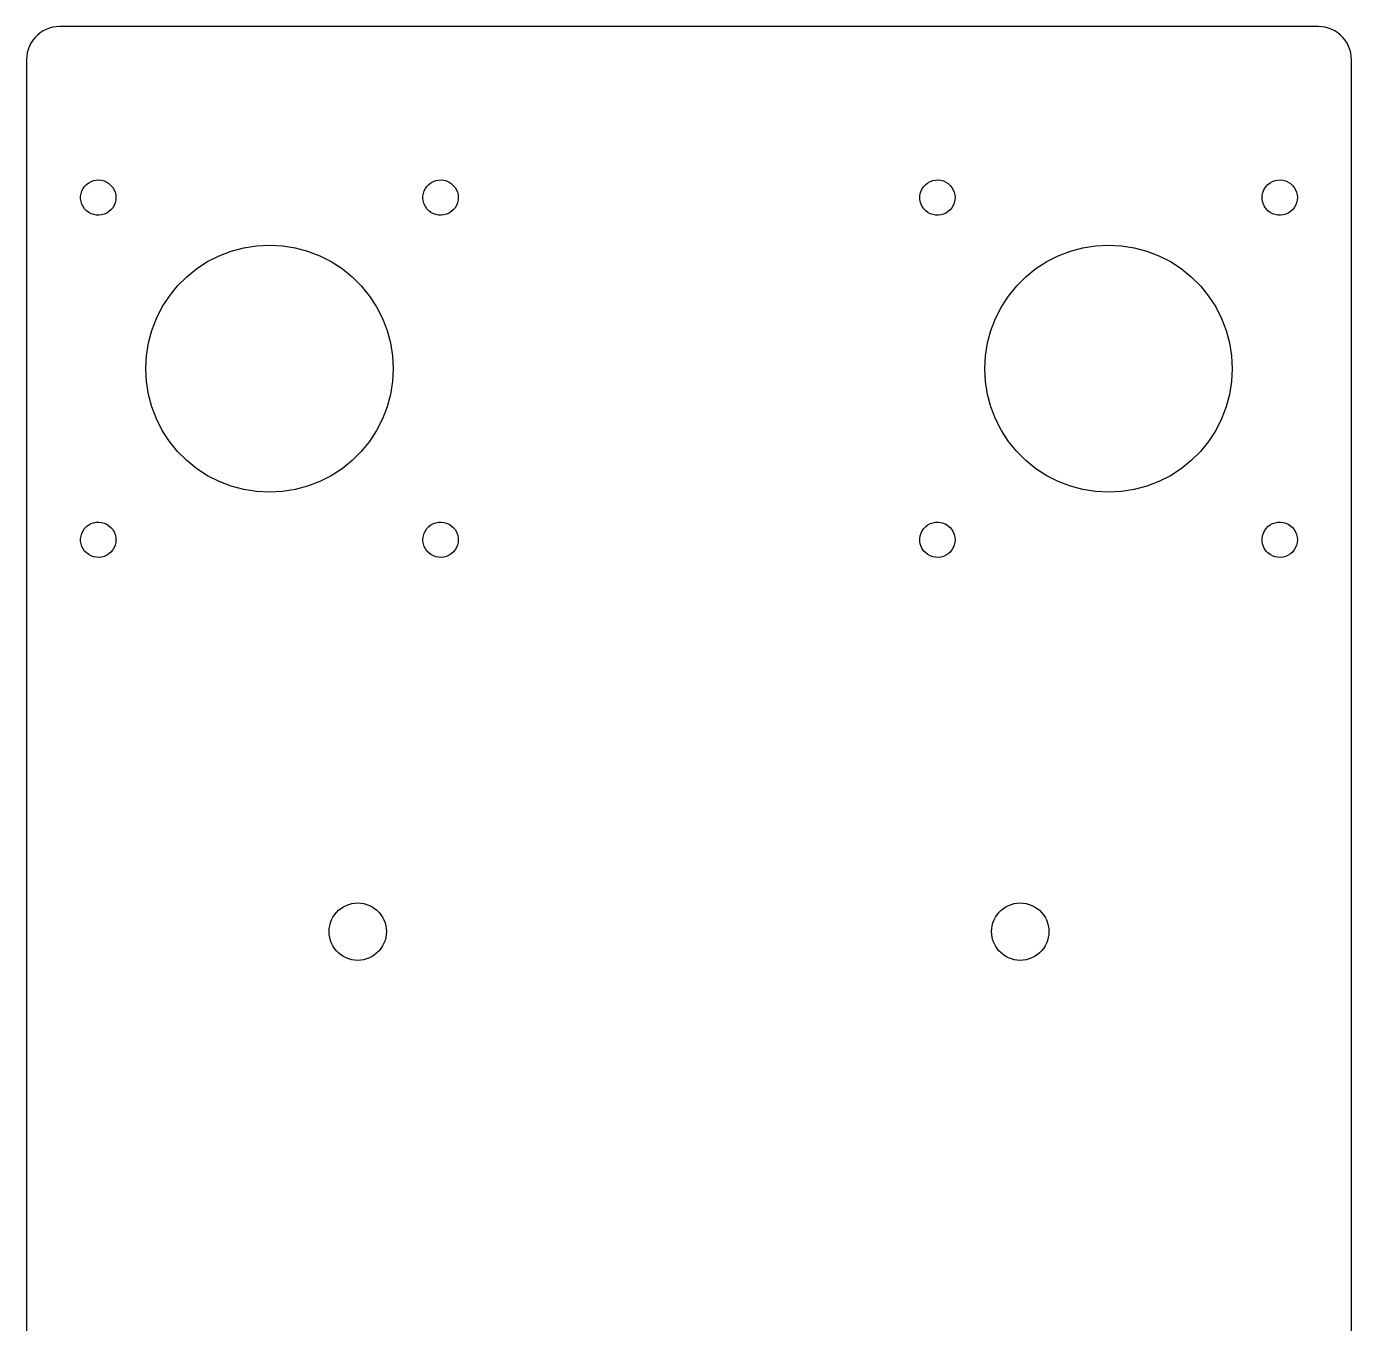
# Model space of a CAD drawing. Header units: metres. Extents: x -60 to 60, y -120 to 120.
# Drawn here: x -60 to 60, y 2.5 to 120 of the extents above; entities that cross this region are included whole.
import ezdxf

# ---------------------------------------------------------------- set-up
doc = ezdxf.new("R2010")
doc.units = ezdxf.units.M

msp = doc.modelspace()

# ---------------------------------------------------------------- linework, layer by layer
for p, q in [((-57, 120), (-57.3136, 119.984)), ((57, 120), (-57, 120)), ((57.3136, 119.984), (57, 120)), ((-59.2294, 119.007), (-59.427, 118.763)), ((-59.0074, 119.229), (-59.2294, 119.007)), ((-58.7634, 119.427), (-59.0074, 119.229)), ((-58.5, 119.598), (-58.7634, 119.427)), ((-58.2202, 119.741), (-58.5, 119.598)), ((-57.927, 119.853), (-58.2202, 119.741)), ((-57.6237, 119.934), (-57.927, 119.853)), ((-57.3136, 119.984), (-57.6237, 119.934)), ((57.6237, 119.934), (57.3136, 119.984)), ((57.927, 119.853), (57.6237, 119.934)), ((58.2202, 119.741), (57.927, 119.853)), ((58.5, 119.598), (58.2202, 119.741)), ((58.7634, 119.427), (58.5, 119.598)), ((59.0074, 119.229), (58.7634, 119.427)), ((59.2294, 119.007), (59.0074, 119.229)), ((59.427, 118.763), (59.2294, 119.007)), ((-59.9344, 117.624), (-59.9836, 117.314)), ((-59.8532, 117.927), (-59.9344, 117.624)), ((-59.7406, 118.22), (-59.8532, 117.927)), ((-59.5981, 118.5), (-59.7406, 118.22)), ((-59.427, 118.763), (-59.5981, 118.5)), ((59.5981, 118.5), (59.427, 118.763)), ((59.7406, 118.22), (59.5981, 118.5)), ((59.8532, 117.927), (59.7406, 118.22)), ((59.9344, 117.624), (59.8532, 117.927)), ((59.9836, 117.314), (59.9344, 117.624)), ((-59.9836, 117.314), (-60, 117)), ((-60, 117), (-60, -117)), ((60, 117), (59.9836, 117.314)), ((60, -117), (60, 117)), ((-54.7344, 105.518), (-54.5645, 105.694)), ((-54.5645, 105.694), (-54.3697, 105.843)), ((-54.3697, 105.843), (-54.1545, 105.96)), ((-54.1545, 105.96), (-53.924, 106.043)), ((-53.924, 106.043), (-53.6835, 106.089)), ((-53.6835, 106.089), (-53.4387, 106.099)), ((-53.4387, 106.099), (-53.1954, 106.071)), ((-53.1954, 106.071), (-52.9592, 106.006)), ((-52.9592, 106.006), (-52.7356, 105.906)), ((-52.7356, 105.906), (-52.53, 105.772)), ((-52.53, 105.772), (-52.3472, 105.609)), ((-52.3472, 105.609), (-52.1913, 105.421)), ((-23.7344, 105.518), (-23.5645, 105.694)), ((-23.5645, 105.694), (-23.3697, 105.843)), ((-23.3697, 105.843), (-23.1545, 105.96)), ((-23.1545, 105.96), (-22.924, 106.043)), ((-22.924, 106.043), (-22.6835, 106.089)), ((-22.6835, 106.089), (-22.4387, 106.099)), ((-22.4387, 106.099), (-22.1954, 106.071)), ((-22.1954, 106.071), (-21.9592, 106.006)), ((-21.9592, 106.006), (-21.7357, 105.906)), ((-21.7357, 105.906), (-21.53, 105.772)), ((-21.53, 105.772), (-21.3472, 105.609)), ((-21.3472, 105.609), (-21.1913, 105.421)), ((21.2656, 105.518), (21.4355, 105.694)), ((21.4355, 105.694), (21.6303, 105.843)), ((21.6303, 105.843), (21.8455, 105.96)), ((21.8455, 105.96), (22.076, 106.043)), ((22.076, 106.043), (22.3165, 106.089)), ((22.3165, 106.089), (22.5613, 106.099)), ((22.5613, 106.099), (22.8046, 106.071)), ((22.8046, 106.071), (23.0408, 106.006)), ((23.0408, 106.006), (23.2644, 105.906)), ((23.2644, 105.906), (23.47, 105.772)), ((23.47, 105.772), (23.6528, 105.609)), ((23.6528, 105.609), (23.8087, 105.421)), ((52.2656, 105.518), (52.4355, 105.694)), ((52.4355, 105.694), (52.6303, 105.843)), ((52.6303, 105.843), (52.8455, 105.96)), ((52.8455, 105.96), (53.076, 106.043)), ((53.076, 106.043), (53.3165, 106.089)), ((53.3165, 106.089), (53.5613, 106.099)), ((53.5613, 106.099), (53.8046, 106.071)), ((53.8046, 106.071), (54.0408, 106.006)), ((54.0408, 106.006), (54.2643, 105.906)), ((54.2643, 105.906), (54.47, 105.772)), ((54.47, 105.772), (54.6528, 105.609)), ((54.6528, 105.609), (54.8087, 105.421)), ((-55.0953, 104.622), (-55.0579, 104.865)), ((-55.0953, 104.378), (-55.0953, 104.622)), ((-55.0579, 104.865), (-54.984, 105.098)), ((-54.984, 105.098), (-54.8753, 105.318)), ((-54.8753, 105.318), (-54.7344, 105.518)), ((-52.1913, 105.421), (-52.0661, 105.21)), ((-52.0661, 105.21), (-51.9746, 104.983)), ((-51.9746, 104.983), (-51.9187, 104.744)), ((-51.9187, 104.744), (-51.9, 104.5)), ((-51.9, 104.5), (-51.9187, 104.256)), ((-24.0953, 104.622), (-24.0579, 104.865)), ((-24.0953, 104.378), (-24.0953, 104.622)), ((-24.0579, 104.865), (-23.984, 105.098)), ((-23.984, 105.098), (-23.8753, 105.318)), ((-23.8753, 105.318), (-23.7344, 105.518)), ((-21.1913, 105.421), (-21.0661, 105.21)), ((-21.0661, 105.21), (-20.9746, 104.983)), ((-20.9746, 104.983), (-20.9188, 104.744)), ((-20.9188, 104.744), (-20.9, 104.5)), ((-20.9, 104.5), (-20.9188, 104.256)), ((20.9047, 104.622), (20.9421, 104.865)), ((20.9047, 104.378), (20.9047, 104.622)), ((20.9421, 104.865), (21.016, 105.098)), ((21.016, 105.098), (21.1247, 105.318)), ((21.1247, 105.318), (21.2656, 105.518)), ((23.8087, 105.421), (23.9339, 105.21)), ((23.9339, 105.21), (24.0254, 104.983)), ((24.0254, 104.983), (24.0813, 104.744)), ((24.0813, 104.744), (24.1, 104.5)), ((24.1, 104.5), (24.0813, 104.256)), ((51.9047, 104.622), (51.9421, 104.865)), ((51.9047, 104.378), (51.9047, 104.622)), ((51.9421, 104.865), (52.016, 105.098)), ((52.016, 105.098), (52.1247, 105.318)), ((52.1247, 105.318), (52.2656, 105.518)), ((54.8087, 105.421), (54.9339, 105.21)), ((54.9339, 105.21), (55.0254, 104.983)), ((55.0254, 104.983), (55.0812, 104.744)), ((55.0812, 104.744), (55.1, 104.5)), ((55.1, 104.5), (55.0812, 104.256)), ((-55.0579, 104.135), (-55.0953, 104.378)), ((-54.984, 103.902), (-55.0579, 104.135)), ((-54.8753, 103.682), (-54.984, 103.902)), ((-54.7344, 103.482), (-54.8753, 103.682)), ((-54.5645, 103.306), (-54.7344, 103.482)), ((-54.3697, 103.157), (-54.5645, 103.306)), ((-52.53, 103.228), (-52.7356, 103.094)), ((-52.3472, 103.391), (-52.53, 103.228)), ((-52.1913, 103.579), (-52.3472, 103.391)), ((-52.0661, 103.79), (-52.1913, 103.579)), ((-51.9746, 104.017), (-52.0661, 103.79)), ((-51.9187, 104.256), (-51.9746, 104.017)), ((-24.0579, 104.135), (-24.0953, 104.378)), ((-23.984, 103.902), (-24.0579, 104.135)), ((-23.8753, 103.682), (-23.984, 103.902)), ((-23.7344, 103.482), (-23.8753, 103.682)), ((-23.5645, 103.306), (-23.7344, 103.482)), ((-23.3697, 103.157), (-23.5645, 103.306)), ((-21.53, 103.228), (-21.7357, 103.094)), ((-21.3472, 103.391), (-21.53, 103.228)), ((-21.1913, 103.579), (-21.3472, 103.391)), ((-21.0661, 103.79), (-21.1913, 103.579)), ((-20.9746, 104.017), (-21.0661, 103.79)), ((-20.9188, 104.256), (-20.9746, 104.017)), ((20.9421, 104.135), (20.9047, 104.378)), ((21.016, 103.902), (20.9421, 104.135)), ((21.1247, 103.682), (21.016, 103.902)), ((21.2656, 103.482), (21.1247, 103.682)), ((21.4355, 103.306), (21.2656, 103.482)), ((21.6303, 103.157), (21.4355, 103.306)), ((23.47, 103.228), (23.2644, 103.094)), ((23.6528, 103.391), (23.47, 103.228)), ((23.8087, 103.579), (23.6528, 103.391)), ((23.9339, 103.79), (23.8087, 103.579)), ((24.0254, 104.017), (23.9339, 103.79)), ((24.0813, 104.256), (24.0254, 104.017)), ((51.9421, 104.135), (51.9047, 104.378)), ((52.016, 103.902), (51.9421, 104.135)), ((52.1247, 103.682), (52.016, 103.902)), ((52.2656, 103.482), (52.1247, 103.682)), ((52.4355, 103.306), (52.2656, 103.482)), ((52.6303, 103.157), (52.4355, 103.306)), ((54.47, 103.228), (54.2643, 103.094)), ((54.6528, 103.391), (54.47, 103.228)), ((54.8087, 103.579), (54.6528, 103.391)), ((54.9339, 103.79), (54.8087, 103.579)), ((55.0254, 104.017), (54.9339, 103.79)), ((55.0812, 104.256), (55.0254, 104.017)), ((-54.1545, 103.04), (-54.3697, 103.157)), ((-53.924, 102.957), (-54.1545, 103.04)), ((-53.6835, 102.911), (-53.924, 102.957)), ((-53.4387, 102.901), (-53.6835, 102.911)), ((-53.1954, 102.929), (-53.4387, 102.901)), ((-52.9592, 102.994), (-53.1954, 102.929)), ((-52.7356, 103.094), (-52.9592, 102.994)), ((-23.1545, 103.04), (-23.3697, 103.157)), ((-22.924, 102.957), (-23.1545, 103.04)), ((-22.6835, 102.911), (-22.924, 102.957)), ((-22.4387, 102.901), (-22.6835, 102.911)), ((-22.1954, 102.929), (-22.4387, 102.901)), ((-21.9592, 102.994), (-22.1954, 102.929)), ((-21.7357, 103.094), (-21.9592, 102.994)), ((21.8455, 103.04), (21.6303, 103.157)), ((22.076, 102.957), (21.8455, 103.04)), ((22.3165, 102.911), (22.076, 102.957)), ((22.5613, 102.901), (22.3165, 102.911)), ((22.8046, 102.929), (22.5613, 102.901)), ((23.0408, 102.994), (22.8046, 102.929)), ((23.2644, 103.094), (23.0408, 102.994)), ((52.8455, 103.04), (52.6303, 103.157)), ((53.076, 102.957), (52.8455, 103.04)), ((53.3165, 102.911), (53.076, 102.957)), ((53.5613, 102.901), (53.3165, 102.911)), ((53.8046, 102.929), (53.5613, 102.901)), ((54.0408, 102.994), (53.8046, 102.929)), ((54.2643, 103.094), (54.0408, 102.994)), ((-42.5554, 99.2317), (-41.461, 99.6518)), ((-41.461, 99.6518), (-40.3286, 99.9552)), ((-40.3286, 99.9552), (-39.1707, 100.139)), ((-39.1707, 100.139), (-38, 100.2)), ((-38, 100.2), (-36.8293, 100.139)), ((-36.8293, 100.139), (-35.6714, 99.9552)), ((-35.6714, 99.9552), (-34.539, 99.6518)), ((-34.539, 99.6518), (-33.4445, 99.2317)), ((33.4445, 99.2317), (34.539, 99.6518)), ((34.539, 99.6518), (35.6714, 99.9552)), ((35.6714, 99.9552), (36.8293, 100.139)), ((36.8293, 100.139), (38, 100.2)), ((38, 100.2), (39.1707, 100.139)), ((39.1707, 100.139), (40.3286, 99.9552)), ((40.3286, 99.9552), (41.461, 99.6518)), ((41.461, 99.6518), (42.5554, 99.2317)), ((-44.5832, 98.061), (-43.6, 98.6995)), ((-43.6, 98.6995), (-42.5554, 99.2317)), ((-33.4445, 99.2317), (-32.4, 98.6995)), ((-32.4, 98.6995), (-31.4168, 98.061)), ((31.4168, 98.061), (32.4, 98.6995)), ((32.4, 98.6995), (33.4445, 99.2317)), ((42.5554, 99.2317), (43.6, 98.6995)), ((43.6, 98.6995), (44.5832, 98.061)), ((-46.3232, 96.4943), (-45.4943, 97.3232)), ((-45.4943, 97.3232), (-44.5832, 98.061)), ((-31.4168, 98.061), (-30.5057, 97.3232)), ((-30.5057, 97.3232), (-29.6768, 96.4943)), ((29.6768, 96.4943), (30.5057, 97.3232)), ((30.5057, 97.3232), (31.4168, 98.061)), ((44.5832, 98.061), (45.4943, 97.3232)), ((45.4943, 97.3232), (46.3232, 96.4943)), ((-47.061, 95.5832), (-46.3232, 96.4943)), ((-29.6768, 96.4943), (-28.939, 95.5832)), ((28.939, 95.5832), (29.6768, 96.4943)), ((46.3232, 96.4943), (47.061, 95.5832)), ((-47.6995, 94.6), (-47.061, 95.5832)), ((-28.939, 95.5832), (-28.3005, 94.6)), ((28.3005, 94.6), (28.939, 95.5832)), ((47.061, 95.5832), (47.6995, 94.6)), ((-48.2317, 93.5554), (-47.6995, 94.6)), ((-28.3005, 94.6), (-27.7683, 93.5554)), ((27.7683, 93.5554), (28.3005, 94.6)), ((47.6995, 94.6), (48.2317, 93.5554)), ((-48.9552, 91.3286), (-48.6518, 92.461)), ((-48.6518, 92.461), (-48.2317, 93.5554)), ((-27.7683, 93.5554), (-27.3482, 92.461)), ((-27.3482, 92.461), (-27.0447, 91.3286)), ((27.0447, 91.3286), (27.3482, 92.461)), ((27.3482, 92.461), (27.7683, 93.5554)), ((48.2317, 93.5554), (48.6518, 92.461)), ((48.6518, 92.461), (48.9552, 91.3286)), ((-49.1386, 90.1707), (-48.9552, 91.3286)), ((-27.0447, 91.3286), (-26.8613, 90.1707)), ((26.8613, 90.1707), (27.0447, 91.3286)), ((48.9552, 91.3286), (49.1386, 90.1707)), ((-49.2, 89), (-49.1386, 90.1707)), ((-26.8613, 90.1707), (-26.8, 89)), ((26.8, 89), (26.8613, 90.1707)), ((49.1386, 90.1707), (49.2, 89)), ((-49.1386, 87.8293), (-49.2, 89)), ((-26.8, 89), (-26.8613, 87.8293)), ((26.8613, 87.8293), (26.8, 89)), ((49.2, 89), (49.1386, 87.8293)), ((-48.9552, 86.6714), (-49.1386, 87.8293)), ((-26.8613, 87.8293), (-27.0447, 86.6714)), ((27.0447, 86.6714), (26.8613, 87.8293)), ((49.1386, 87.8293), (48.9552, 86.6714)), ((-48.6518, 85.539), (-48.9552, 86.6714)), ((-27.0447, 86.6714), (-27.3482, 85.539)), ((27.3482, 85.539), (27.0447, 86.6714)), ((48.9552, 86.6714), (48.6518, 85.539)), ((-48.2317, 84.4445), (-48.6518, 85.539)), ((-27.3482, 85.539), (-27.7683, 84.4445)), ((27.7683, 84.4445), (27.3482, 85.539)), ((48.6518, 85.539), (48.2317, 84.4445)), ((-47.6995, 83.4), (-48.2317, 84.4445)), ((-27.7683, 84.4445), (-28.3005, 83.4)), ((28.3005, 83.4), (27.7683, 84.4445)), ((48.2317, 84.4445), (47.6995, 83.4)), ((-47.061, 82.4168), (-47.6995, 83.4)), ((-28.3005, 83.4), (-28.939, 82.4168)), ((28.939, 82.4168), (28.3005, 83.4)), ((47.6995, 83.4), (47.061, 82.4168)), ((-46.3232, 81.5057), (-47.061, 82.4168)), ((-28.939, 82.4168), (-29.6768, 81.5057)), ((29.6768, 81.5057), (28.939, 82.4168)), ((47.061, 82.4168), (46.3232, 81.5057)), ((-45.4943, 80.6768), (-46.3232, 81.5057)), ((-44.5832, 79.939), (-45.4943, 80.6768)), ((-30.5057, 80.6768), (-31.4168, 79.939)), ((-29.6768, 81.5057), (-30.5057, 80.6768)), ((30.5057, 80.6768), (29.6768, 81.5057)), ((31.4168, 79.939), (30.5057, 80.6768)), ((45.4943, 80.6768), (44.5832, 79.939)), ((46.3232, 81.5057), (45.4943, 80.6768)), ((-43.6, 79.3005), (-44.5832, 79.939)), ((-42.5554, 78.7683), (-43.6, 79.3005)), ((-32.4, 79.3005), (-33.4445, 78.7683)), ((-31.4168, 79.939), (-32.4, 79.3005)), ((32.4, 79.3005), (31.4168, 79.939)), ((33.4445, 78.7683), (32.4, 79.3005)), ((43.6, 79.3005), (42.5554, 78.7683)), ((44.5832, 79.939), (43.6, 79.3005)), ((-41.461, 78.3482), (-42.5554, 78.7683)), ((-40.3286, 78.0447), (-41.461, 78.3482)), ((-39.1707, 77.8613), (-40.3286, 78.0447)), ((-35.6714, 78.0447), (-36.8293, 77.8613)), ((-34.539, 78.3482), (-35.6714, 78.0447)), ((-33.4445, 78.7683), (-34.539, 78.3482)), ((34.539, 78.3482), (33.4445, 78.7683)), ((35.6714, 78.0447), (34.539, 78.3482)), ((36.8293, 77.8613), (35.6714, 78.0447)), ((40.3286, 78.0447), (39.1707, 77.8613)), ((41.461, 78.3482), (40.3286, 78.0447)), ((42.5554, 78.7683), (41.461, 78.3482)), ((-38, 77.8), (-39.1707, 77.8613)), ((-36.8293, 77.8613), (-38, 77.8)), ((38, 77.8), (36.8293, 77.8613)), ((39.1707, 77.8613), (38, 77.8)), ((-54.8753, 74.3176), (-54.7344, 74.518)), ((-54.7344, 74.518), (-54.5645, 74.6945)), ((-54.5645, 74.6945), (-54.3697, 74.843)), ((-54.3697, 74.843), (-54.1545, 74.96)), ((-54.1545, 74.96), (-53.924, 75.0428)), ((-53.924, 75.0428), (-53.6835, 75.0894)), ((-53.6835, 75.0894), (-53.4387, 75.0988)), ((-53.4387, 75.0988), (-53.1954, 75.0707)), ((-53.1954, 75.0707), (-52.9592, 75.0058)), ((-52.9592, 75.0058), (-52.7356, 74.9056)), ((-52.7356, 74.9056), (-52.53, 74.7725)), ((-52.53, 74.7725), (-52.3472, 74.6095)), ((-52.3472, 74.6095), (-52.1913, 74.4205)), ((-52.1913, 74.4205), (-52.0661, 74.21)), ((-23.8753, 74.3176), (-23.7344, 74.518)), ((-23.7344, 74.518), (-23.5645, 74.6945)), ((-23.5645, 74.6945), (-23.3697, 74.843)), ((-23.3697, 74.843), (-23.1545, 74.96)), ((-23.1545, 74.96), (-22.924, 75.0428)), ((-22.924, 75.0428), (-22.6835, 75.0894)), ((-22.6835, 75.0894), (-22.4387, 75.0988)), ((-22.4387, 75.0988), (-22.1954, 75.0707)), ((-22.1954, 75.0707), (-21.9592, 75.0058)), ((-21.9592, 75.0058), (-21.7357, 74.9056)), ((-21.7357, 74.9056), (-21.53, 74.7725)), ((-21.53, 74.7725), (-21.3472, 74.6095)), ((-21.3472, 74.6095), (-21.1913, 74.4205)), ((-21.1913, 74.4205), (-21.0661, 74.21)), ((21.1247, 74.3176), (21.2656, 74.518)), ((21.2656, 74.518), (21.4355, 74.6945)), ((21.4355, 74.6945), (21.6303, 74.843)), ((21.6303, 74.843), (21.8455, 74.96)), ((21.8455, 74.96), (22.076, 75.0428)), ((22.076, 75.0428), (22.3165, 75.0894)), ((22.3165, 75.0894), (22.5613, 75.0988)), ((22.5613, 75.0988), (22.8046, 75.0707)), ((22.8046, 75.0707), (23.0408, 75.0058)), ((23.0408, 75.0058), (23.2644, 74.9056)), ((23.2644, 74.9056), (23.47, 74.7725)), ((23.47, 74.7725), (23.6528, 74.6095)), ((23.6528, 74.6095), (23.8087, 74.4205)), ((23.8087, 74.4205), (23.9339, 74.21)), ((52.1247, 74.3176), (52.2656, 74.518)), ((52.2656, 74.518), (52.4355, 74.6945)), ((52.4355, 74.6945), (52.6303, 74.843)), ((52.6303, 74.843), (52.8455, 74.96)), ((52.8455, 74.96), (53.076, 75.0428)), ((53.076, 75.0428), (53.3165, 75.0894)), ((53.3165, 75.0894), (53.5613, 75.0988)), ((53.5613, 75.0988), (53.8046, 75.0707)), ((53.8046, 75.0707), (54.0408, 75.0058)), ((54.0408, 75.0058), (54.2643, 74.9056)), ((54.2643, 74.9056), (54.47, 74.7725)), ((54.47, 74.7725), (54.6528, 74.6095)), ((54.6528, 74.6095), (54.8087, 74.4205)), ((54.8087, 74.4205), (54.9339, 74.21)), ((-55.0953, 73.6225), (-55.0579, 73.8646)), ((-55.0953, 73.3775), (-55.0953, 73.6225)), ((-55.0579, 73.1354), (-55.0953, 73.3775)), ((-55.0579, 73.8646), (-54.984, 74.0981)), ((-54.984, 74.0981), (-54.8753, 74.3176)), ((-52.0661, 74.21), (-51.9746, 73.9828)), ((-51.9746, 73.9828), (-51.9187, 73.7442)), ((-51.9187, 73.2558), (-51.9746, 73.0173)), ((-51.9187, 73.7442), (-51.9, 73.5)), ((-51.9, 73.5), (-51.9187, 73.2558)), ((-24.0953, 73.6225), (-24.0579, 73.8646)), ((-24.0953, 73.3775), (-24.0953, 73.6225)), ((-24.0579, 73.1354), (-24.0953, 73.3775)), ((-24.0579, 73.8646), (-23.984, 74.0981)), ((-23.984, 74.0981), (-23.8753, 74.3176)), ((-21.0661, 74.21), (-20.9746, 73.9828)), ((-20.9746, 73.9828), (-20.9188, 73.7442)), ((-20.9188, 73.2558), (-20.9746, 73.0173)), ((-20.9188, 73.7442), (-20.9, 73.5)), ((-20.9, 73.5), (-20.9188, 73.2558)), ((20.9047, 73.6225), (20.9421, 73.8646)), ((20.9047, 73.3775), (20.9047, 73.6225)), ((20.9421, 73.1354), (20.9047, 73.3775)), ((20.9421, 73.8646), (21.016, 74.0981)), ((21.016, 74.0981), (21.1247, 74.3176)), ((23.9339, 74.21), (24.0254, 73.9828)), ((24.0254, 73.9828), (24.0813, 73.7442)), ((24.0813, 73.2558), (24.0254, 73.0173)), ((24.0813, 73.7442), (24.1, 73.5)), ((24.1, 73.5), (24.0813, 73.2558)), ((51.9047, 73.6225), (51.9421, 73.8646)), ((51.9047, 73.3775), (51.9047, 73.6225)), ((51.9421, 73.1354), (51.9047, 73.3775)), ((51.9421, 73.8646), (52.016, 74.0981)), ((52.016, 74.0981), (52.1247, 74.3176)), ((54.9339, 74.21), (55.0254, 73.9828)), ((55.0254, 73.9828), (55.0812, 73.7442)), ((55.0812, 73.2558), (55.0254, 73.0173)), ((55.0812, 73.7442), (55.1, 73.5)), ((55.1, 73.5), (55.0812, 73.2558)), ((-54.984, 72.9019), (-55.0579, 73.1354)), ((-54.8753, 72.6824), (-54.984, 72.9019)), ((-54.7344, 72.482), (-54.8753, 72.6824)), ((-54.5645, 72.3055), (-54.7344, 72.482)), ((-54.3697, 72.157), (-54.5645, 72.3055)), ((-54.1545, 72.04), (-54.3697, 72.157)), ((-53.924, 71.9572), (-54.1545, 72.04)), ((-52.7356, 72.0944), (-52.9592, 71.9942)), ((-52.53, 72.2275), (-52.7356, 72.0944)), ((-52.3472, 72.3905), (-52.53, 72.2275)), ((-52.1913, 72.5795), (-52.3472, 72.3905)), ((-52.0661, 72.7901), (-52.1913, 72.5795)), ((-51.9746, 73.0173), (-52.0661, 72.7901)), ((-23.984, 72.9019), (-24.0579, 73.1354)), ((-23.8753, 72.6824), (-23.984, 72.9019)), ((-23.7344, 72.482), (-23.8753, 72.6824)), ((-23.5645, 72.3055), (-23.7344, 72.482)), ((-23.3697, 72.157), (-23.5645, 72.3055)), ((-23.1545, 72.04), (-23.3697, 72.157)), ((-22.924, 71.9572), (-23.1545, 72.04)), ((-21.7357, 72.0944), (-21.9592, 71.9942)), ((-21.53, 72.2275), (-21.7357, 72.0944)), ((-21.3472, 72.3905), (-21.53, 72.2275)), ((-21.1913, 72.5795), (-21.3472, 72.3905)), ((-21.0661, 72.7901), (-21.1913, 72.5795)), ((-20.9746, 73.0173), (-21.0661, 72.7901)), ((21.016, 72.9019), (20.9421, 73.1354)), ((21.1247, 72.6824), (21.016, 72.9019)), ((21.2656, 72.482), (21.1247, 72.6824)), ((21.4355, 72.3055), (21.2656, 72.482)), ((21.6303, 72.157), (21.4355, 72.3055)), ((21.8455, 72.04), (21.6303, 72.157)), ((22.076, 71.9572), (21.8455, 72.04)), ((23.2644, 72.0944), (23.0408, 71.9942)), ((23.47, 72.2275), (23.2644, 72.0944)), ((23.6528, 72.3905), (23.47, 72.2275)), ((23.8087, 72.5795), (23.6528, 72.3905)), ((23.9339, 72.7901), (23.8087, 72.5795)), ((24.0254, 73.0173), (23.9339, 72.7901)), ((52.016, 72.9019), (51.9421, 73.1354)), ((52.1247, 72.6824), (52.016, 72.9019)), ((52.2656, 72.482), (52.1247, 72.6824)), ((52.4355, 72.3055), (52.2656, 72.482)), ((52.6303, 72.157), (52.4355, 72.3055)), ((52.8455, 72.04), (52.6303, 72.157)), ((53.076, 71.9572), (52.8455, 72.04)), ((54.2643, 72.0944), (54.0408, 71.9942)), ((54.47, 72.2275), (54.2643, 72.0944)), ((54.6528, 72.3905), (54.47, 72.2275)), ((54.8087, 72.5795), (54.6528, 72.3905)), ((54.9339, 72.7901), (54.8087, 72.5795)), ((55.0254, 73.0173), (54.9339, 72.7901)), ((-53.6835, 71.9106), (-53.924, 71.9572)), ((-53.4387, 71.9012), (-53.6835, 71.9106)), ((-53.1954, 71.9293), (-53.4387, 71.9012)), ((-52.9592, 71.9942), (-53.1954, 71.9293)), ((-22.6835, 71.9106), (-22.924, 71.9572)), ((-22.4387, 71.9012), (-22.6835, 71.9106)), ((-22.1954, 71.9293), (-22.4387, 71.9012)), ((-21.9592, 71.9942), (-22.1954, 71.9293)), ((22.3165, 71.9106), (22.076, 71.9572)), ((22.5613, 71.9012), (22.3165, 71.9106)), ((22.8046, 71.9293), (22.5613, 71.9012)), ((23.0408, 71.9942), (22.8046, 71.9293)), ((53.3165, 71.9106), (53.076, 71.9572)), ((53.5613, 71.9012), (53.3165, 71.9106)), ((53.8046, 71.9293), (53.5613, 71.9012)), ((54.0408, 71.9942), (53.8046, 71.9293)), ((-32.1034, 39.5282), (-31.9322, 39.7397)), ((-31.9322, 39.7397), (-31.7397, 39.9322)), ((-31.7397, 39.9322), (-31.5282, 40.1034)), ((-31.5282, 40.1034), (-31.3, 40.2517)), ((-31.3, 40.2517), (-31.0575, 40.3752)), ((-31.0575, 40.3752), (-30.8034, 40.4727)), ((-30.8034, 40.4727), (-30.5406, 40.5432)), ((-30.5406, 40.5432), (-30.2718, 40.5858)), ((-30.2718, 40.5858), (-30, 40.6)), ((-30, 40.6), (-29.7282, 40.5858)), ((-29.7282, 40.5858), (-29.4594, 40.5432)), ((-29.4594, 40.5432), (-29.1965, 40.4727)), ((-29.1965, 40.4727), (-28.9425, 40.3752)), ((-28.9425, 40.3752), (-28.7, 40.2517)), ((-28.7, 40.2517), (-28.4718, 40.1034)), ((-28.4718, 40.1034), (-28.2603, 39.9322)), ((-28.2603, 39.9322), (-28.0678, 39.7397)), ((-28.0678, 39.7397), (-27.8965, 39.5282)), ((27.8965, 39.5282), (28.0678, 39.7397)), ((28.0678, 39.7397), (28.2603, 39.9322)), ((28.2603, 39.9322), (28.4718, 40.1034)), ((28.4718, 40.1034), (28.7, 40.2517)), ((28.7, 40.2517), (28.9425, 40.3752)), ((28.9425, 40.3752), (29.1965, 40.4727)), ((29.1965, 40.4727), (29.4594, 40.5432)), ((29.4594, 40.5432), (29.7282, 40.5858)), ((29.7282, 40.5858), (30, 40.6)), ((30, 40.6), (30.2718, 40.5858)), ((30.2718, 40.5858), (30.5406, 40.5432)), ((30.5406, 40.5432), (30.8034, 40.4727)), ((30.8034, 40.4727), (31.0575, 40.3752)), ((31.0575, 40.3752), (31.3, 40.2517)), ((31.3, 40.2517), (31.5282, 40.1034)), ((31.5282, 40.1034), (31.7397, 39.9322)), ((31.7397, 39.9322), (31.9322, 39.7397)), ((31.9322, 39.7397), (32.1034, 39.5282)), ((-32.5858, 38.2718), (-32.5432, 38.5406)), ((-32.5432, 38.5406), (-32.4727, 38.8034)), ((-32.4727, 38.8034), (-32.3752, 39.0575)), ((-32.3752, 39.0575), (-32.2517, 39.3)), ((-32.2517, 39.3), (-32.1034, 39.5282)), ((-27.8965, 39.5282), (-27.7483, 39.3)), ((-27.7483, 39.3), (-27.6248, 39.0575)), ((-27.6248, 39.0575), (-27.5273, 38.8034)), ((-27.5273, 38.8034), (-27.4568, 38.5406)), ((-27.4568, 38.5406), (-27.4142, 38.2718)), ((27.4142, 38.2718), (27.4568, 38.5406)), ((27.4568, 38.5406), (27.5273, 38.8034)), ((27.5273, 38.8034), (27.6248, 39.0575)), ((27.6248, 39.0575), (27.7483, 39.3)), ((27.7483, 39.3), (27.8965, 39.5282)), ((32.1034, 39.5282), (32.2517, 39.3)), ((32.2517, 39.3), (32.3752, 39.0575)), ((32.3752, 39.0575), (32.4727, 38.8034)), ((32.4727, 38.8034), (32.5432, 38.5406)), ((32.5432, 38.5406), (32.5858, 38.2718)), ((-32.6, 38), (-32.5858, 38.2718)), ((-32.5858, 37.7282), (-32.6, 38)), ((-32.5432, 37.4594), (-32.5858, 37.7282)), ((-32.4727, 37.1965), (-32.5432, 37.4594)), ((-27.4568, 37.4594), (-27.5273, 37.1965)), ((-27.4142, 37.7282), (-27.4568, 37.4594)), ((-27.4142, 38.2718), (-27.4, 38)), ((-27.4, 38), (-27.4142, 37.7282)), ((27.4, 38), (27.4142, 38.2718)), ((27.4142, 37.7282), (27.4, 38)), ((27.4568, 37.4594), (27.4142, 37.7282)), ((27.5273, 37.1965), (27.4568, 37.4594)), ((32.5432, 37.4594), (32.4727, 37.1965)), ((32.5858, 37.7282), (32.5432, 37.4594)), ((32.5858, 38.2718), (32.6, 38)), ((32.6, 38), (32.5858, 37.7282)), ((-32.3752, 36.9425), (-32.4727, 37.1965)), ((-32.2517, 36.7), (-32.3752, 36.9425)), ((-32.1034, 36.4718), (-32.2517, 36.7)), ((-31.9322, 36.2603), (-32.1034, 36.4718)), ((-31.7397, 36.0678), (-31.9322, 36.2603)), ((-31.5282, 35.8965), (-31.7397, 36.0678)), ((-28.2603, 36.0678), (-28.4718, 35.8965)), ((-28.0678, 36.2603), (-28.2603, 36.0678)), ((-27.8965, 36.4718), (-28.0678, 36.2603)), ((-27.7483, 36.7), (-27.8965, 36.4718)), ((-27.6248, 36.9425), (-27.7483, 36.7)), ((-27.5273, 37.1965), (-27.6248, 36.9425)), ((27.6248, 36.9425), (27.5273, 37.1965)), ((27.7483, 36.7), (27.6248, 36.9425)), ((27.8965, 36.4718), (27.7483, 36.7)), ((28.0678, 36.2603), (27.8965, 36.4718)), ((28.2603, 36.0678), (28.0678, 36.2603)), ((28.4718, 35.8965), (28.2603, 36.0678)), ((31.7397, 36.0678), (31.5282, 35.8965)), ((31.9322, 36.2603), (31.7397, 36.0678)), ((32.1034, 36.4718), (31.9322, 36.2603)), ((32.2517, 36.7), (32.1034, 36.4718)), ((32.3752, 36.9425), (32.2517, 36.7)), ((32.4727, 37.1965), (32.3752, 36.9425)), ((-31.3, 35.7483), (-31.5282, 35.8965)), ((-31.0575, 35.6248), (-31.3, 35.7483)), ((-30.8034, 35.5273), (-31.0575, 35.6248)), ((-30.5406, 35.4568), (-30.8034, 35.5273)), ((-30.2718, 35.4142), (-30.5406, 35.4568)), ((-30, 35.4), (-30.2718, 35.4142)), ((-29.7282, 35.4142), (-30, 35.4)), ((-29.4594, 35.4568), (-29.7282, 35.4142)), ((-29.1965, 35.5273), (-29.4594, 35.4568)), ((-28.9425, 35.6248), (-29.1965, 35.5273)), ((-28.7, 35.7483), (-28.9425, 35.6248)), ((-28.4718, 35.8965), (-28.7, 35.7483)), ((28.7, 35.7483), (28.4718, 35.8965)), ((28.9425, 35.6248), (28.7, 35.7483)), ((29.1965, 35.5273), (28.9425, 35.6248)), ((29.4594, 35.4568), (29.1965, 35.5273)), ((29.7282, 35.4142), (29.4594, 35.4568)), ((30, 35.4), (29.7282, 35.4142)), ((30.2718, 35.4142), (30, 35.4)), ((30.5406, 35.4568), (30.2718, 35.4142)), ((30.8034, 35.5273), (30.5406, 35.4568)), ((31.0575, 35.6248), (30.8034, 35.5273)), ((31.3, 35.7483), (31.0575, 35.6248)), ((31.5282, 35.8965), (31.3, 35.7483))]:
    msp.add_line(p, q)

doc.saveas('drawing.dxf')
